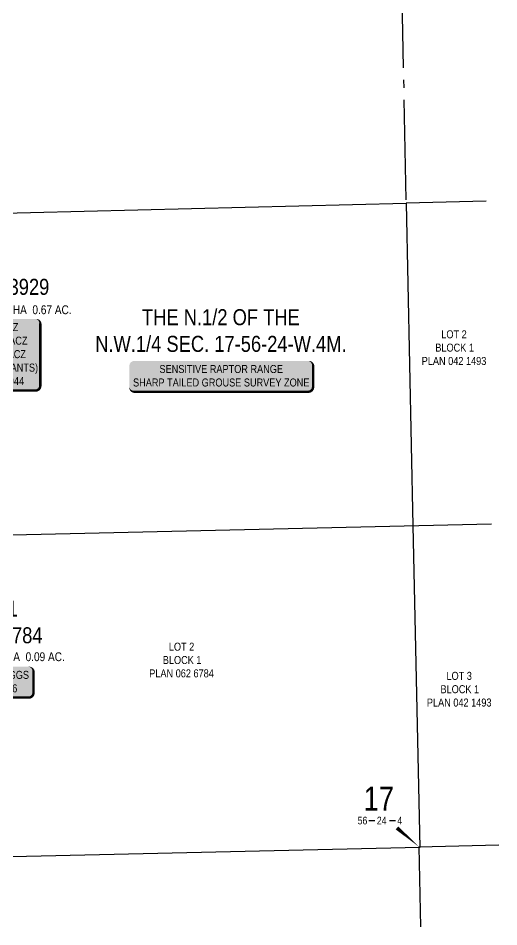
# Model space of a CAD drawing. Extents: x 88833 to 97610, y 5963373 to 5974710.
# Drawn here: x 95966 to 96567, y 5964233 to 5965368 of the extents above; entities that cross this region are included whole.
import ezdxf
from ezdxf.enums import TextEntityAlignment as Align

# ---------------------------------------------------------------- set-up
doc = ezdxf.new("R2010")
doc.units = 0
doc.header["$LTSCALE"] = 5
doc.linetypes.add('foc-QUARTERLINE', pattern=[33, 25, -3, 2, -3])
for name, color, linetype in [('10', 1, 'Continuous'), ('9', 3, 'Continuous'), ('AS-OWNER', 7, 'Continuous'), ('AS-WILDLIFE-BLOCK', 131, 'Continuous'), ('C-SYMBOL', 7, 'Continuous'), ('L-AREAREQUIRED', 7, 'Continuous'), ('L-QSEC', 8, 'foc-QUARTERLINE'), ('L-SEC', 7, 'Continuous'), ('L-SECLBL', 7, 'Continuous'), ('L-TITLEDB', 4, 'Continuous'), ('L-TITLEDB-T', 4, 'Continuous')]:
    doc.layers.add(name, color=color, linetype=linetype)
doc.styles.add('100L', font='ARIALN.TTF', dxfattribs={"height": 10})
doc.styles.add('175L', font='ARIALN.TTF', dxfattribs={"height": 2})
doc.styles.add('80', font='ARIALN.TTF', dxfattribs={"height": 10})
doc.styles.add('80L', font='ARIALN.TTF', dxfattribs={"height": 10})
doc.styles.add('SIMPLEX', font='ARIALN.TTF')

# ---------------------------------------------------------------- blocks, each defined once
blk = doc.blocks.new('L-SECLBL')
at = {"layer": '9', "color": 7}
for p, q in [((-5.1, -27.8), (-12.3, -27.8)), ((20.7, -27.8), (13.5, -27.8))]:
    blk.add_line(p, q, dxfattribs=at)
at = {"layer": '10', "color": 2, "style": 'SIMPLEX'}
blk.add_attdef('SEC', text='', height=30, dxfattribs=at).set_placement((0, 0), align=Align.MIDDLE)
at = {"layer": '10', "color": 5, "style": '80L'}
blk.add_attdef('TWP', text='', height=9.5, dxfattribs=at).set_placement((-14.4, -27.4), align=Align.MIDDLE_RIGHT)
blk.add_attdef('RGE', text='', height=9.5, dxfattribs=at).set_placement((3.6, -27.4), align=Align.MIDDLE_CENTER)
blk.add_attdef('MER', text='', height=9.5, dxfattribs=at).set_placement((23.2, -27.4), align=Align.MIDDLE_LEFT)
blk = doc.blocks.new('*U471')
h = blk.add_hatch(color=59)
edge = h.paths.add_edge_path()
edge.add_line((-66.5, -20), (66.5, -20))
edge.add_arc((66.5, -14), 6, 270, 360)
edge.add_line((72.5, -14), (72.5, 12.5))
edge.add_arc((66.5, 12.5), 6, 0, 90)
edge.add_line((66.5, 18.5), (-66.5, 18.5))
edge.add_arc((-66.5, 12.5), 6, 90, 180)
edge.add_line((-72.5, 12.5), (-72.5, -14))
edge.add_arc((-66.5, -14), 6, 180, 270)
at = {"color": 1, "flags": 128}
blk.add_lwpolyline([(-66.5, -20, 3, 3, 0), (66.5, -20, 3, 3, 0.414214), (72.5, -14, 3, 3, 0), (72.5, 12.5, 3, 0, 0.414214), (66.5, 18.5, 0, 0, 0), (-66.5, 18.5, 0, 0, 0.414214), (-72.5, 12.5, 0, 0, 0), (-72.5, -14, 0, 3, 0.414214)], format="xyseb", close=True, dxfattribs=at)
blk.add_lwpolyline([(-56, -9.7, 0, 7.5, 0), (0, 0, 0, 0, 0)], format="xyseb", dxfattribs=at)
at = {"color": 1, "style": '80'}
blk.add_attdef('ENTER_TEXT_001', (-36, -5), '', height=10, dxfattribs=at)
blk = doc.blocks.new('*U487')
h = blk.add_hatch(color=59)
edge = h.paths.add_edge_path()
edge.add_line((-66.5, -45.5), (66.5, -45.5))
edge.add_arc((66.5, -39.5), 6, 270, 360)
edge.add_line((72.5, -39.5), (72.5, 38))
edge.add_arc((66.5, 38), 6, 0, 90)
edge.add_line((66.5, 44), (-66.5, 44))
edge.add_arc((-66.5, 38), 6, 90, 180)
edge.add_line((-72.5, 38), (-72.5, -39.5))
edge.add_arc((-66.5, -39.5), 6, 180, 270)
at = {"color": 1, "flags": 128}
blk.add_lwpolyline([(-66.5, -45.5, 3, 3, 0), (66.5, -45.5, 3, 3, 0.414214), (72.5, -39.5, 3, 3, 0), (72.5, 38, 3, 0, 0.414214), (66.5, 44, 0, 0, 0), (-66.5, 44, 0, 0, 0.414214), (-72.5, 38, 0, 0, 0), (-72.5, -39.5, 0, 3, 0.414214)], format="xyseb", close=True, dxfattribs=at)
blk.add_lwpolyline([(-41.4, -8.4, 0, 7.5, 0), (0, 0, 0, 0, 0)], format="xyseb", dxfattribs=at)
at = {"color": 1, "style": '80'}
blk.add_attdef('ENTER_TEXT_001', (-36, -5), '', height=10, dxfattribs=at)
blk = doc.blocks.new('*U851')
h = blk.add_hatch(color=255)
edge = h.paths.add_edge_path()
edge.add_line((-109, -20), (109, -20))
edge.add_arc((109, -14), 6, 270, 360)
edge.add_line((115, -14), (115, 12.5))
edge.add_arc((109, 12.5), 6, 0, 90)
edge.add_line((109, 18.5), (-109, 18.5))
edge.add_arc((-109, 12.5), 6, 90, 180)
edge.add_line((-115, 12.5), (-115, -14))
edge.add_arc((-109, -14), 6, 180, 270)
at = {"color": 131, "flags": 128}
blk.add_lwpolyline([(-109, -20, 3, 3, 0), (109, -20, 3, 3, 0.414214), (115, -14, 3, 3, 0), (115, 12.5, 3, 0, 0.414214), (109, 18.5, 0, 0, 0), (-109, 18.5, 0, 0, 0.414214), (-115, 12.5, 0, 0, 0), (-115, -14, 0, 3, 0.414214)], format="xyseb", close=True, dxfattribs=at)
at = {"color": 131, "style": '80'}
blk.add_attdef('ENTER_TEXT_001', (-36, -5), '', height=10, dxfattribs=at)

msp = doc.modelspace()

# ---------------------------------------------------------------- linework, layer by layer
at = {"layer": 'L-QSEC', "flags": 128}
for points in [[(96418.053, 5966750.553), (96450.7, 5965136.555)], [(96466.864, 5964332.668), (96468.984, 5964232.69)]]:
    msp.add_lwpolyline(points, dxfattribs=at)
at = {"layer": 'L-SEC', "flags": 128}
msp.add_lwpolyline([(95644.934, 5965116.492), (96450.741, 5965136.556)], dxfattribs=at)
at = {"layer": 'L-SECLBL', "flags": 128}
msp.add_lwpolyline([(96466.864, 5964332.668, 0, 5, 0), (96439.442, 5964356.258, 0, 0, 0)], format="xyseb", dxfattribs=at)
at = {"layer": 'L-TITLEDB'}
for p, q in [((95756.542, 5964717.492), (96557.616, 5964736.055)), ((96459.262, 5964733.776), (96467.81, 5964331.647)), ((96467.81, 5964331.647), (95661.772, 5964313.653))]:
    msp.add_line(p, q, dxfattribs=at)
at = {"layer": 'L-TITLEDB', "flags": 128}
for points in [[(96550.947, 5965138.937), (96450.7, 5965136.555), (96459.262, 5964733.776)], [(96466.864, 5964332.668), (96566.839, 5964334.913)]]:
    msp.add_lwpolyline(points, dxfattribs=at)

# ---------------------------------------------------------------- block references
at = {"layer": 'AS-OWNER', "color": 5}
ref = msp.add_blockref('*U487', (95920.783, 5964948.071), dxfattribs=at)
ref.add_attrib('ENTER_TEXT_001', 'SARAH UCHACZ', (95875.486, 5964976.755), dxfattribs={"layer": '0', "color": 1, "height": 10, "style": '80'})
ref.add_attrib('ENTER_TEXT_002', 'CHARLENE UCHACZ', (95864.02, 5964959.911), dxfattribs={"layer": '0', "color": 1, "height": 10, "style": '80'})
ref.add_attrib('ENTER_TEXT_003', 'GREGORY UCHACZ', (95865.875, 5964943.067), dxfattribs={"layer": '0', "color": 1, "height": 10, "style": '80'})
ref.add_attrib('ENTER_TEXT_004', '(ALL AS JOINT TENANTS)', (95851.09, 5964926.223), dxfattribs={"layer": '0', "color": 1, "height": 10, "style": '80'})
ref.add_attrib('ENTER_TEXT_005', 'C. of T. 192 210 944', (95868.563, 5964909.379), dxfattribs={"layer": '0', "color": 1, "height": 10, "style": '80'})
ref = msp.add_blockref('*U471', (95912.26, 5964538.981), dxfattribs=at)
ref.add_attrib('ENTER_TEXT_001', 'SCOTT ELLERY BRIGGS', (95845.456, 5964542.4), dxfattribs={"layer": '0', "color": 1, "height": 10, "style": '80'})
ref.add_attrib('ENTER_TEXT_002', 'C. of T. 072 011 596', (95860.029, 5964525.556), dxfattribs={"layer": '0', "color": 1, "height": 10, "style": '80'})
at = {"layer": 'AS-WILDLIFE-BLOCK'}
ref = msp.add_blockref('*U851', (96219.551, 5964921.053), dxfattribs=dict(at, xscale=0.9992045070000001, yscale=0.9992045070000001, zscale=0.9992045070000001))
ref.add_attrib('ENTER_TEXT_001', 'SENSITIVE RAPTOR RANGE', (96142.327, 5964924.469), dxfattribs={"layer": '0', "color": 131, "height": 9.99205, "style": '80'})
ref.add_attrib('ENTER_TEXT_002', 'SHARP TAILED GROUSE SURVEY ZONE', (96109.257, 5964907.638), dxfattribs={"layer": '0', "color": 131, "height": 9.99205, "style": '80'})
at = {"layer": 'L-SECLBL'}
msp.add_blockref('L-SECLBL', (96416.678, 5964392.855), dxfattribs=at).add_auto_attribs({'SEC': '17', 'TWP': '56', 'RGE': '24', 'MER': '4'})

# ---------------------------------------------------------------- texts
at = {"layer": 'C-SYMBOL', "color": 3, "char_height": 20, "attachment_point": 1, "style": '175L'}
for s, insert in [('\\pi55.624;LOT 1\\P\\pi5.0378;PLAN 972 3929', (95837.737, 5965075.45)), ('\\pi55.624;LOT 1\\P\\pi39.103;BLOCK 1\\P\\pi5.0856;PLAN 062 6784', (95829.214, 5964673.582))]:
    msp.add_mtext_dynamic_manual_height_columns(s, width=169.05243, gutter_width=55, heights=[0], dxfattribs=dict(at, insert=insert))
at = {"layer": 'C-SYMBOL', "color": 3, "insert": (96219.163, 5965004.215), "char_height": 20, "width": 314.4884, "attachment_point": 2, "style": '175L'}
msp.add_mtext('THE N.1/2 OF THE\\PN.W.1/4 SEC. 17-56-24-W.4M.', dxfattribs=at)
at = {"layer": 'L-AREAREQUIRED', "color": 5, "style": '100L'}
for s, p in [('PROJECT AREA = 0.270 HA  0.67 AC.', (95922.656, 5964994.688)), ('PROJECT AREA = 0.035 HA  0.09 AC.', (95914.133, 5964561.283))]:
    msp.add_text(s, height=11, dxfattribs=at).set_placement(p, align=Align.BOTTOM_CENTER)
at = {"layer": 'L-TITLEDB-T', "char_height": 9.99205, "attachment_point": 1, "style": '100L'}
for s, width, insert in [('\\pi33.181;LOT 2\\P\\pi25.683;BLOCK 1\\P\\pi8.6776;PLAN 042 1493', 96.75316, (96461.672, 5964977.834)), ('\\pi69.33;LOT 2\\P\\pi61.833;BLOCK 1\\P\\pi44.837;PLAN 062 6784', 169.05243, (96084.672, 5964587.612)), ('\\pi33.15;LOT 3\\P\\pi25.683;BLOCK 1\\P\\pi8.6776;PLAN 042 1493', 96.75316, (96468.141, 5964551.154))]:
    msp.add_mtext_dynamic_manual_height_columns(s, width=width, gutter_width=55, heights=[0], dxfattribs=dict(at, insert=insert))

doc.saveas('drawing.dxf')
